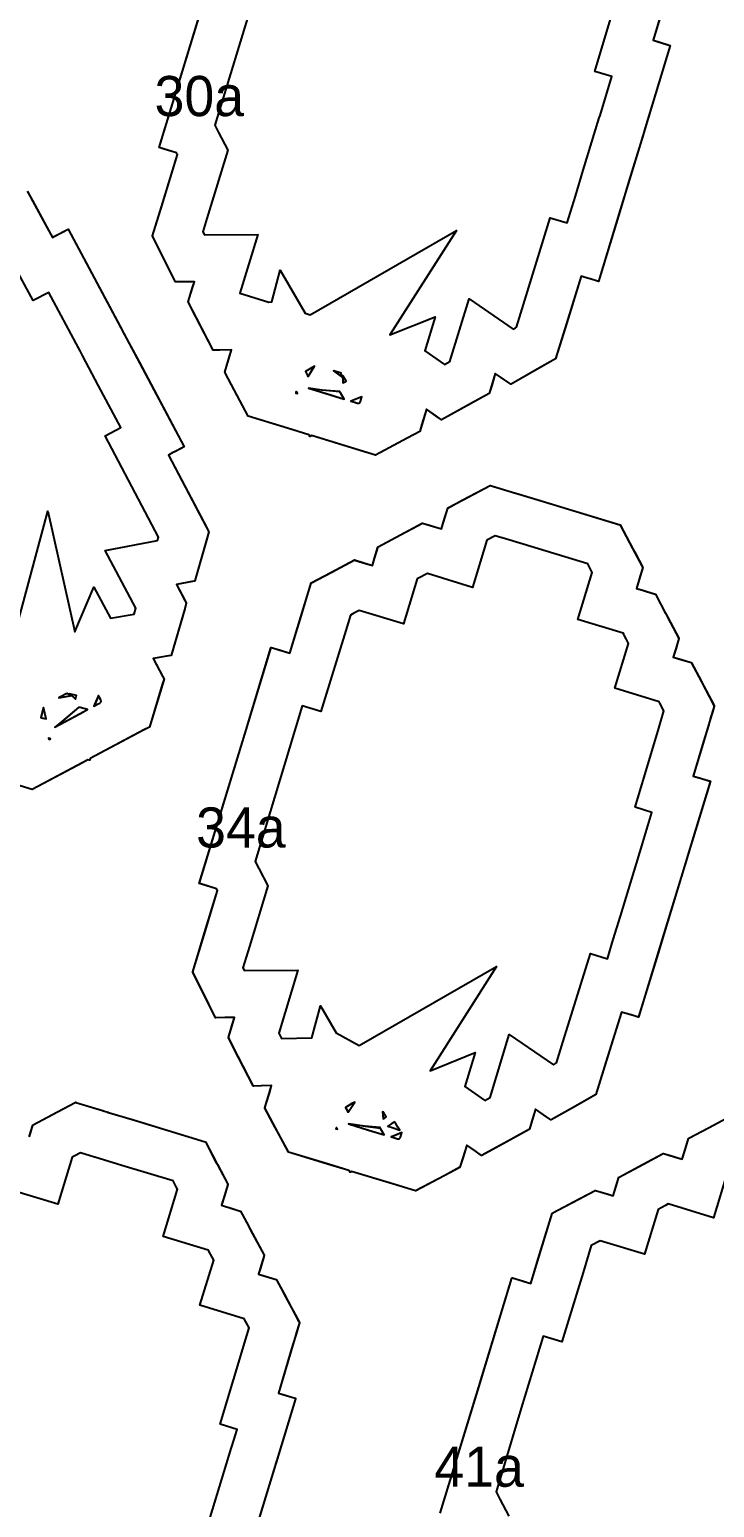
# Model space of a CAD drawing. Header units: millimetres. Extents: x 0 to 500, y 0 to 700.
# Drawn here: x 268.6 to 371, y 319.9 to 540.8 of the extents above; entities that cross this region are included whole.
import ezdxf
from ezdxf.enums import TextEntityAlignment as Align

# ---------------------------------------------------------------- set-up
doc = ezdxf.new("R2010")
doc.units = ezdxf.units.MM
doc.layers.add('CORTE', color=1, linetype='Continuous')
doc.layers.add('GRABADO', color=5, linetype='Continuous')

msp = doc.modelspace()

# ---------------------------------------------------------------- linework, layer by layer
at = {"layer": 'CORTE'}
for points in [[(363, 543.2), (361.82, 539.24), (362.51, 539.04), (364.38, 538.46), (360.48, 525.66), (360.36, 525.26), (358.19, 518.16), (356.97, 514.17), (353.63, 503.19), (352.38, 503.57), (352.37, 503.58), (351.67, 503.79), (351.07, 503.97), (348.62, 496.09), (347.24, 491.62), (344.84, 490.26), (340.58, 487.86), (340.54, 487.86), (339.67, 488.45), (338.23, 489.44), (337.66, 487.57), (337.32, 486.44), (335.11, 485.23), (330.18, 482.51), (329.44, 483.04), (327.95, 484.09), (327.26, 481.84), (326.93, 480.76), (325.15, 479.8), (320.32, 477.23), (317.72, 478.02), (310.75, 480.15), (310.74, 480.14), (310.51, 480.01), (310.44, 480.13), (310.36, 480.27), (307.96, 481), (301.31, 483.03), (298.74, 487.85), (297.79, 489.64), (298.56, 492.16), (298.8, 492.97), (296.98, 492.93), (296.07, 492.91), (293.49, 497.91), (292.34, 500.15), (292.99, 502.3), (293.25, 503.14), (291.51, 503.13), (290.43, 503.12), (288.23, 507.52), (287, 509.96), (287, 509.99), (288.33, 514.37), (290.71, 522.16), (290.65, 522.27), (290.62, 522.33), (290.58, 522.41), (288.75, 522.97), (287.98, 523.2), (295.75, 548.7)], [(302.25, 546.02), (296.32, 526.56), (296.88, 525.45), (298.23, 522.82), (295.12, 512.62), (294.51, 510.61), (294.57, 510.49), (294.74, 510.16), (302.73, 510.22), (300.05, 501.43), (304.4, 500.11), (304.81, 500.12), (306.09, 504.89), (309.79, 498.46), (310.58, 498.22), (332.41, 510.79), (322.48, 495.19), (329.24, 497.91), (327.69, 492.84), (330.64, 490.76), (330.64, 490.76), (331.45, 491.2), (334.32, 500.6), (340.91, 496.08), (341.24, 496.27), (341.37, 496.35), (342.03, 498.46), (346.45, 512.7), (348.97, 511.93), (350.19, 515.93), (351.38, 519.83), (353.76, 527.64), (353.88, 528.02), (355.64, 533.81), (353.12, 534.58), (356.36, 545.44)], [(268.32, 516.62), (269.12, 515.15), (271.26, 511.19), (272.03, 509.77), (272.24, 509.89), (274.39, 511.03), (282.26, 496.25), (282.5, 495.79), (282.52, 495.76), (284.98, 491.15), (291.73, 478.49), (290.3, 477.73), (290.29, 477.72), (290.07, 477.61), (289.36, 477.23), (294.64, 467.2), (295.39, 465.78), (295.14, 464.86), (293.34, 458.42), (293.31, 458.39), (292.95, 458.32), (290.57, 457.87), (291.84, 455.48), (292.04, 455.11), (291.8, 454.27), (289.77, 447.28), (289.44, 447.23), (287.08, 446.82), (288.53, 444.1), (288.72, 443.75), (288.51, 443.07), (286.53, 436.58), (285.7, 436.14), (277.7, 431.87), (277.63, 431.6), (277.63, 431.6), (277.53, 431.63), (277.34, 431.68), (276.61, 431.29), (268.99, 427.23), (262.5, 429.21)], [(265, 445.27), (271.35, 468.86), (275.36, 450.81), (278.21, 457.51), (280.71, 452.83), (284.27, 453.44), (284.27, 453.44), (284.52, 454.33), (279.91, 462.99), (287.76, 464.47), (287.9, 464.98), (279.93, 480.13), (282.26, 481.37), (278.94, 487.61), (276.53, 492.12), (276.16, 492.81), (275.93, 493.25), (271.5, 501.56), (269.18, 500.32), (264.98, 508.08)], [(268.57, 375.3), (269.11, 377.05), (269.11, 377.06), (269.11, 377.07), (269.12, 377.07), (269.13, 377.08), (269.14, 377.09), (269.14, 377.09), (269.14, 377.1), (271.96, 378.6), (275.45, 380.46), (275.46, 380.46), (275.47, 380.47), (275.48, 380.47), (275.5, 380.47), (275.51, 380.47), (275.51, 380.46), (279.54, 379.24), (279.58, 379.22), (280.19, 379.04), (280.24, 379.02), (284.13, 377.84), (294.84, 374.57), (294.85, 374.57), (294.86, 374.57), (294.86, 374.56), (294.87, 374.56), (294.88, 374.55), (294.88, 374.55), (294.89, 374.54), (296.49, 371.54), (296.75, 371.04), (298.25, 368.23), (298.25, 368.22), (298.26, 368.21), (298.26, 368.2), (298.26, 368.19), (298.26, 368.18), (298.26, 368.18), (298.26, 368.17), (297.76, 366.55), (297.31, 365.08), (298.06, 364.85), (298.44, 364.73), (300.11, 364.22), (300.12, 364.22), (300.13, 364.22), (300.13, 364.21), (300.14, 364.21), (300.15, 364.2), (300.15, 364.2), (300.16, 364.19), (300.16, 364.19), (301.38, 361.9), (301.4, 361.85), (301.66, 361.38), (303.67, 357.61), (303.67, 357.6), (303.67, 357.59), (303.67, 357.58), (303.67, 357.58), (303.68, 357.57), (303.67, 357.56), (303.67, 357.56), (303.67, 357.55), (303.11, 355.7), (302.83, 354.79), (303.7, 354.52), (305.49, 353.98), (305.49, 353.98), (305.5, 353.97), (305.51, 353.97), (305.51, 353.97), (305.52, 353.96), (305.52, 353.95), (305.53, 353.95), (305.53, 353.94), (306.65, 351.85), (306.66, 351.83), (308.88, 347.65), (308.94, 347.55), (308.94, 347.54), (308.94, 347.53), (308.95, 347.52), (308.95, 347.52), (308.95, 347.51), (308.95, 347.5), (308.95, 347.5), (308.95, 347.49), (308.85, 347.18), (308.53, 346.1), (308.31, 345.37), (307.72, 343.38), (305.82, 337.01), (306.96, 336.66), (308.31, 336.25), (308.31, 336.25), (308.32, 336.25), (308.33, 336.24), (308.33, 336.24), (308.34, 336.23), (308.34, 336.23), (308.35, 336.22), (308.35, 336.22), (308.35, 336.21), (308.36, 336.2), (308.36, 336.19), (308.36, 336.19), (308.36, 336.18), (308.36, 336.17), (308.36, 336.17), (308.36, 336.16), (305.45, 326.64), (305.36, 326.34), (301.05, 312.17)], [(330, 319.03), (335.6, 337.41), (340.7, 354.17), (340.7, 354.17), (340.71, 354.18), (340.71, 354.19), (340.72, 354.19), (340.72, 354.2), (340.73, 354.2), (340.73, 354.21), (340.74, 354.21), (340.75, 354.21), (340.75, 354.22), (340.76, 354.22), (340.77, 354.22), (340.77, 354.22), (340.78, 354.22), (340.79, 354.22), (340.8, 354.22), (342.38, 353.73), (342.52, 353.69), (343.52, 353.39), (344.72, 357.33), (346.7, 363.85), (346.71, 363.86), (346.71, 363.86), (346.71, 363.87), (346.71, 363.87), (346.72, 363.88), (346.73, 363.89), (346.74, 363.89), (350.7, 366), (353.14, 367.3), (353.14, 367.3), (353.15, 367.31), (353.16, 367.31), (353.17, 367.31), (353.18, 367.31), (353.19, 367.31), (353.19, 367.31), (354.88, 366.79), (355.85, 366.5), (356.29, 367.94), (356.69, 369.26), (356.69, 369.26), (356.7, 369.27), (356.7, 369.28), (356.71, 369.29), (356.72, 369.3), (356.72, 369.3), (356.73, 369.3), (360.23, 371.17), (363.31, 372.81), (363.31, 372.81), (363.32, 372.81), (363.33, 372.82), (363.34, 372.82), (363.34, 372.82), (363.35, 372.82), (363.36, 372.82), (364.9, 372.35), (366.17, 371.96), (366.59, 373.35), (367.11, 375.05), (367.11, 375.06), (367.11, 375.07), (367.12, 375.07), (367.13, 375.08), (367.14, 375.09), (367.14, 375.09), (367.14, 375.1), (370.07, 376.65), (373.45, 378.46)], [(294.24, 313.83), (298.77, 328.71), (298.86, 329), (299.64, 331.57), (297.12, 332.34), (301.08, 345.62), (301.42, 346.76), (300.7, 348.12), (294.09, 350.13), (296.14, 356.85), (295.41, 358.21), (295.33, 358.36), (288.58, 360.42), (290.72, 367.47), (290.51, 367.86), (290.27, 368.32), (290.06, 368.71), (282.43, 371.04), (278.39, 372.27), (278.34, 372.28), (277.68, 372.49), (276.21, 372.93), (275.38, 372.49), (274.97, 372.26), (272.82, 365.22), (266.07, 367.28)], [(372.97, 370.26), (370.82, 363.22), (364.07, 365.28), (363.68, 365.07), (362.55, 364.46), (360.5, 357.76), (353.9, 359.77), (352.56, 359.06), (351.34, 355.04), (348.17, 344.65), (345.38, 345.5), (342.1, 334.74), (338.35, 322.26), (338.91, 321.16), (340.23, 318.59)]]:
    msp.add_lwpolyline(points, dxfattribs=at)
for points in [[(311.21, 490.51), (310.89, 490.33), (309.84, 489.72), (310.11, 489.25), (310.25, 489), (311.21, 490.51)], [(315.77, 488.19), (315.92, 488.28), (315.47, 489.05), (315.22, 489.18), (315.2, 489.5), (314.91, 489.58), (314.23, 489.79), (314.05, 489.85), (315.4, 488.82), (315.42, 488.46), (315.45, 488.01), (315.77, 488.19)], [(308.5, 486.68), (308.47, 486.73), (308.43, 486.6), (308.41, 486.51), (308.64, 486.44), (308.5, 486.68)], [(315.08, 486.56), (315.05, 486.6), (314.98, 486.72), (312.26, 486.95), (310.31, 487.23), (313.63, 486.22), (315.62, 485.61), (315.08, 486.56)], [(317.12, 485.49), (316.65, 485.3), (317.21, 485.13), (317.59, 485.01), (317.77, 485), (317.85, 485), (317.91, 485.03), (317.93, 485.04), (318.02, 485.19), (318.06, 485.26), (318.23, 485.81), (318.27, 485.95), (317.12, 485.49)], [(370.38, 437.85), (370.09, 436.85), (369.29, 434.16), (367.82, 429.24), (368.69, 428.98), (370.38, 428.46), (366.87, 416.94), (366.76, 416.59), (363.73, 406.66), (362.64, 403.07), (359.63, 393.19), (358.5, 393.54), (358.49, 393.54), (357.6, 393.81), (357.07, 393.97), (354.99, 387.27), (353.24, 381.62), (350.21, 379.91), (346.58, 377.86), (346.54, 377.86), (345.45, 378.61), (344.23, 379.44), (343.75, 377.86), (343.32, 376.44), (340.53, 374.91), (336.18, 372.51), (335.25, 373.17), (333.95, 374.09), (333.35, 372.11), (332.93, 370.76), (330.68, 369.55), (326.32, 367.23), (323.04, 368.23), (316.75, 370.15), (316.73, 370.14), (316.51, 370.01), (316.43, 370.15), (316.36, 370.27), (313.32, 371.2), (307.31, 373.03), (304.99, 377.39), (303.79, 379.64), (304.48, 381.92), (304.8, 382.97), (303.21, 382.94), (302.07, 382.91), (299.8, 387.32), (298.34, 390.15), (298.92, 392.05), (299.25, 393.14), (297.78, 393.13), (296.43, 393.12), (294.55, 396.87), (293, 399.96), (293, 399.99), (294.69, 405.53), (296.71, 412.16), (296.66, 412.25), (296.63, 412.3), (296.58, 412.41), (294.94, 412.91), (293.98, 413.2), (300.97, 436.14), (304.72, 448.47), (305.96, 448.1), (306.06, 448.07), (307.52, 447.62), (309.25, 453.31), (310.71, 458.11), (313.64, 459.67), (317.16, 461.55), (318.43, 461.16), (319.85, 460.73), (320.16, 461.77), (320.7, 463.52), (323.29, 464.91), (327.33, 467.06), (328.49, 466.71), (330.17, 466.19), (330.47, 467.2), (331.12, 469.32), (333.29, 470.47), (337.48, 472.71), (340.58, 471.76), (340.61, 471.75), (341.07, 471.61), (341.11, 471.6), (344.07, 470.7), (356.87, 466.8), (358.79, 463.2), (359.11, 462.6), (360.26, 460.43), (359.88, 459.17), (359.31, 457.31), (360.26, 457.02), (360.74, 456.88), (362.15, 456.45), (363.68, 453.56), (363.72, 453.5), (364.03, 452.91), (365.68, 449.81), (365.21, 448.28), (364.83, 447.02), (366.03, 446.66), (367.52, 446.2), (369.04, 443.34), (369.05, 443.32), (370.86, 439.92), (370.95, 439.75), (370.82, 439.31), (370.38, 437.85)], [(336.64, 380.76), (337, 380.95), (337.46, 381.21), (340.32, 390.6), (346.91, 386.09), (347.38, 386.35), (348.39, 389.63), (352.45, 402.7), (354.97, 401.93), (355.86, 404.83), (356.92, 408.32), (360.16, 418.96), (360.27, 419.3), (361.64, 423.81), (359.12, 424.58), (362.65, 436.41), (363.42, 438.98), (363.42, 439), (362.81, 440.15), (362.81, 440.15), (362.7, 440.35), (356.09, 442.37), (358.14, 449.08), (357.79, 449.74), (357.49, 450.31), (357.47, 450.34), (357.33, 450.6), (350.58, 452.66), (352.72, 459.7), (352.57, 459.98), (352.05, 460.95), (342.37, 463.9), (339.26, 464.85), (339.22, 464.86), (338.72, 465.01), (338.21, 465.16), (336.97, 464.5), (334.82, 457.46), (328.07, 459.52), (326.74, 458.81), (326.55, 458.71), (324.5, 452), (317.9, 454.01), (317.1, 453.58), (316.56, 453.29), (315.87, 451.02), (312.17, 438.89), (309.38, 439.74), (307.47, 433.46), (302.35, 416.49), (302.89, 415.43), (304.23, 412.82), (301.47, 403.78), (300.51, 400.6), (300.74, 400.16), (308.73, 400.22), (305.86, 390.83), (306.08, 390.41), (306.29, 390.01), (310.81, 390.12), (312.09, 394.89), (314.42, 390.85), (317.86, 388.96), (338.41, 400.79), (328.48, 385.19), (335.24, 387.91), (333.69, 382.84), (336.64, 380.76)], [(275.58, 441.19), (275.61, 441.27), (274.58, 441.55), (274.41, 441.48), (274.24, 441.63), (274.08, 441.54), (273.34, 441.15), (273.07, 441.01), (272.97, 440.95), (274.88, 441.27), (275.27, 440.93), (275.47, 440.76), (275.58, 441.19)], [(278.34, 439.93), (278.24, 439.68), (278.87, 440.02), (279.1, 440.15), (279.26, 440.29), (279.29, 440.32), (279.31, 440.4), (279.32, 440.4), (279.27, 440.61), (279.26, 440.66), (278.94, 441.26), (278.92, 441.29), (278.34, 439.93)], [(270.7, 439.52), (270.66, 439.39), (270.29, 437.99), (270.61, 437.91), (271.09, 437.78), (270.7, 439.52)], [(276.18, 439.48), (276.01, 439.52), (275.98, 439.53), (273.16, 437.15), (272.38, 436.56), (276.13, 438.56), (277.29, 439.18), (276.18, 439.48)], [(271.44, 434.91), (271.53, 434.75), (271.55, 434.71), (271.76, 434.83), (271.44, 434.91)], [(317.21, 380.51), (316.81, 380.28), (315.84, 379.72), (316.15, 379.18), (316.25, 379), (317.21, 380.51)], [(321.74, 378.17), (321.92, 378.28), (321.51, 378.99), (321.38, 379.06), (321.42, 378.54), (321.45, 378.01), (321.74, 378.17)], [(314.52, 376.65), (314.47, 376.73), (314.44, 376.62), (314.41, 376.51), (314.64, 376.44), (314.64, 376.44), (314.52, 376.65)], [(321.12, 376.48), (321.06, 376.59), (321, 376.7), (318.66, 376.89), (316.31, 377.23), (319.33, 376.31), (321.62, 375.61), (321.12, 376.48)], [(323.21, 375.52), (322.65, 375.3), (323.15, 375.14), (323.59, 375.01), (323.76, 375), (323.85, 375), (323.9, 375.03), (323.93, 375.04), (324.01, 375.18), (324.06, 375.26), (324.22, 375.77), (324.27, 375.95), (323.21, 375.52)]]:
    msp.add_lwpolyline(points, close=True, dxfattribs=at)
at = {"layer": 'GRABADO'}
for points in [[(363.07, 543.44), (361.82, 539.24), (362.55, 539.02), (364.38, 538.46), (360.57, 525.98), (360.46, 525.6), (358.08, 517.79), (356.89, 513.89), (353.63, 503.19), (352.41, 503.57), (352.4, 503.57), (351.65, 503.8), (351.07, 503.97), (348.72, 496.38), (347.24, 491.62), (344.68, 490.18), (340.58, 487.86), (340.54, 487.86), (339.61, 488.49), (338.23, 489.44), (337.69, 487.64), (337.32, 486.44), (334.97, 485.15), (330.18, 482.51), (329.39, 483.07), (327.95, 484.09), (327.29, 481.9), (326.93, 480.76), (325.03, 479.74), (320.32, 477.23), (317.55, 478.08), (310.75, 480.15), (310.74, 480.14), (310.51, 480.01), (310.44, 480.14), (310.36, 480.27), (307.8, 481.05), (301.31, 483.03), (298.8, 487.73), (297.79, 489.64), (298.54, 492.1), (298.8, 492.97), (297.04, 492.93), (296.07, 492.91), (293.57, 497.76), (292.34, 500.15), (292.97, 502.23), (293.25, 503.14), (291.58, 503.13), (290.43, 503.12), (288.31, 507.36), (287, 509.96), (287, 509.99), (288.42, 514.66), (290.71, 522.16), (290.65, 522.27), (290.62, 522.32), (290.58, 522.41), (288.8, 522.95), (287.98, 523.2), (295.55, 548.06)], [(268.28, 516.69), (269.05, 515.27), (271.14, 511.41), (272.03, 509.77), (272.28, 509.91), (274.39, 511.03), (282.1, 496.54), (282.34, 496.1), (282.71, 495.42), (285.11, 490.9), (291.73, 478.49), (290.33, 477.74), (290.32, 477.74), (290.05, 477.6), (289.36, 477.23), (294.5, 467.47), (295.39, 465.78), (295.09, 464.69), (293.34, 458.42), (293.31, 458.39), (292.88, 458.31), (290.57, 457.87), (291.81, 455.55), (292.04, 455.11), (291.75, 454.11), (289.77, 447.28), (289.38, 447.22), (287.08, 446.82), (288.49, 444.16), (288.72, 443.75), (288.47, 442.94), (286.53, 436.58), (285.55, 436.05), (277.7, 431.87), (277.63, 431.6), (277.53, 431.63), (277.34, 431.68), (276.46, 431.21), (268.99, 427.23), (262.63, 429.17)], [(268.59, 375.35), (269.11, 377.05), (269.11, 377.06), (269.11, 377.07), (269.12, 377.07), (269.13, 377.08), (269.14, 377.09), (269.14, 377.09), (269.14, 377.1), (272.07, 378.65), (275.45, 380.46), (275.46, 380.46), (275.47, 380.47), (275.48, 380.47), (275.5, 380.47), (275.51, 380.47), (275.51, 380.46), (279.7, 379.19), (279.74, 379.17), (280.38, 378.98), (280.43, 378.97), (284.47, 377.73), (294.84, 374.57), (294.85, 374.57), (294.86, 374.57), (294.86, 374.56), (294.87, 374.56), (294.88, 374.55), (294.88, 374.55), (294.89, 374.54), (296.43, 371.63), (296.69, 371.15), (298.25, 368.23), (298.25, 368.22), (298.26, 368.21), (298.26, 368.2), (298.26, 368.19), (298.26, 368.18), (298.26, 368.18), (298.26, 368.17), (297.74, 366.48), (297.31, 365.08), (298.03, 364.86), (298.39, 364.75), (300.11, 364.22), (300.12, 364.22), (300.13, 364.22), (300.13, 364.21), (300.14, 364.21), (300.15, 364.2), (300.15, 364.2), (300.16, 364.19), (300.16, 364.19), (301.33, 362), (301.35, 361.95), (301.59, 361.5), (303.67, 357.61), (303.67, 357.6), (303.67, 357.59), (303.67, 357.58), (303.67, 357.58), (303.68, 357.57), (303.67, 357.56), (303.67, 357.56), (303.67, 357.55), (303.09, 355.64), (302.83, 354.79), (303.64, 354.54), (305.49, 353.98), (305.49, 353.98), (305.5, 353.97), (305.51, 353.97), (305.51, 353.97), (305.52, 353.96), (305.52, 353.95), (305.53, 353.95), (305.53, 353.94), (306.58, 351.97), (306.59, 351.95), (308.89, 347.64), (308.94, 347.55), (308.94, 347.54), (308.94, 347.54), (308.94, 347.54), (308.94, 347.53), (308.95, 347.53), (308.95, 347.52), (308.95, 347.52), (308.95, 347.52), (308.95, 347.51), (308.95, 347.51), (308.95, 347.51), (308.95, 347.51), (308.95, 347.5), (308.95, 347.5), (308.95, 347.5), (308.95, 347.5), (308.95, 347.5), (308.95, 347.49), (308.94, 347.49), (308.86, 347.2), (308.55, 346.18), (308.35, 345.49), (307.79, 343.62), (305.82, 337.01), (307.01, 336.65), (308.31, 336.25), (308.31, 336.25), (308.32, 336.25), (308.33, 336.24), (308.33, 336.24), (308.34, 336.23), (308.34, 336.23), (308.35, 336.22), (308.35, 336.22), (308.35, 336.21), (308.36, 336.2), (308.36, 336.19), (308.36, 336.19), (308.36, 336.18), (308.36, 336.17), (308.36, 336.17), (308.36, 336.16), (305.55, 326.96), (305.47, 326.67), (300.93, 311.79)], [(330, 319.03), (335.4, 336.77), (340.7, 354.17), (340.7, 354.17), (340.71, 354.18), (340.71, 354.19), (340.72, 354.19), (340.72, 354.2), (340.73, 354.2), (340.73, 354.21), (340.74, 354.21), (340.75, 354.21), (340.75, 354.22), (340.76, 354.22), (340.77, 354.22), (340.77, 354.22), (340.78, 354.22), (340.79, 354.22), (340.8, 354.22), (342.44, 353.71), (342.59, 353.67), (343.52, 353.39), (344.64, 357.08), (346.7, 363.85), (346.7, 363.85), (346.71, 363.86), (346.71, 363.86), (346.71, 363.87), (346.71, 363.87), (346.72, 363.88), (346.73, 363.89), (346.74, 363.89), (350.85, 366.08), (353.14, 367.3), (353.14, 367.3), (353.15, 367.31), (353.16, 367.31), (353.17, 367.31), (353.18, 367.31), (353.19, 367.31), (353.19, 367.31), (354.95, 366.77), (355.85, 366.5), (356.3, 367.99), (356.69, 369.26), (356.69, 369.26), (356.7, 369.27), (356.7, 369.28), (356.71, 369.29), (356.72, 369.3), (356.72, 369.3), (356.73, 369.3), (360.37, 371.24), (363.31, 372.81), (363.31, 372.81), (363.32, 372.81), (363.33, 372.82), (363.34, 372.82), (363.34, 372.82), (363.35, 372.82), (363.36, 372.82), (364.95, 372.33), (366.17, 371.96), (366.61, 373.41), (367.11, 375.05), (367.11, 375.06), (367.11, 375.07), (367.12, 375.07), (367.13, 375.08), (367.14, 375.09), (367.14, 375.09), (367.14, 375.1), (370.18, 376.71), (373.45, 378.46)]]:
    msp.add_lwpolyline(points, dxfattribs=at)
for points in [[(310.87, 490.31), (309.84, 489.72), (310.12, 489.23), (310.25, 489), (311.21, 490.51), (310.87, 490.31)], [(315.92, 488.28), (315.48, 489.04), (315.22, 489.17), (315.2, 489.5), (314.9, 489.59), (314.23, 489.79), (314.07, 489.84), (315.4, 488.82), (315.42, 488.48), (315.45, 488.01), (315.76, 488.19), (315.92, 488.28)], [(308.47, 486.73), (308.44, 486.6), (308.41, 486.51), (308.64, 486.44), (308.5, 486.67), (308.47, 486.73)], [(315.05, 486.6), (314.99, 486.71), (312.36, 486.93), (310.31, 487.23), (313.56, 486.24), (315.62, 485.61), (315.09, 486.54), (315.05, 486.6)], [(316.65, 485.3), (317.19, 485.13), (317.59, 485.01), (317.77, 485), (317.85, 485), (317.91, 485.03), (317.93, 485.04), (318.02, 485.18), (318.06, 485.26), (318.23, 485.8), (318.27, 485.95), (317.15, 485.49), (316.65, 485.3)], [(310.7, 458.08), (310.71, 458.09), (310.71, 458.1), (310.71, 458.1), (310.71, 458.11), (310.72, 458.11), (310.73, 458.12), (310.74, 458.13), (313.79, 459.75), (317.14, 461.54), (317.14, 461.54), (317.15, 461.54), (317.16, 461.54), (317.17, 461.54), (317.18, 461.54), (317.19, 461.54), (317.19, 461.54), (318.49, 461.14), (319.85, 460.73), (320.18, 461.82), (320.69, 463.49), (320.69, 463.5), (320.7, 463.51), (320.7, 463.51), (320.71, 463.52), (320.72, 463.53), (320.72, 463.53), (320.73, 463.54), (323.43, 464.98), (327.31, 467.04), (327.31, 467.05), (327.32, 467.05), (327.33, 467.05), (327.34, 467.05), (327.34, 467.05), (327.35, 467.05), (327.36, 467.05), (328.54, 466.69), (330.17, 466.19), (330.49, 467.25), (331.11, 469.29), (331.11, 469.29), (331.11, 469.3), (331.12, 469.31), (331.13, 469.32), (331.14, 469.33), (331.14, 469.33), (331.14, 469.33), (333.4, 470.53), (337.45, 472.69), (337.46, 472.7), (337.47, 472.7), (337.48, 472.7), (337.5, 472.7), (337.51, 472.7), (337.51, 472.7), (340.74, 471.71), (340.77, 471.71), (341.26, 471.56), (341.3, 471.54), (344.41, 470.59), (356.84, 466.81), (356.85, 466.81), (356.86, 466.8), (356.86, 466.8), (356.87, 466.79), (356.88, 466.79), (356.88, 466.78), (356.89, 466.78), (358.74, 463.29), (359.05, 462.71), (360.25, 460.46), (360.25, 460.46), (360.26, 460.45), (360.26, 460.44), (360.26, 460.43), (360.26, 460.42), (360.26, 460.41), (360.26, 460.41), (359.86, 459.11), (359.31, 457.31), (360.23, 457.03), (360.69, 456.89), (362.11, 456.46), (362.12, 456.46), (362.13, 456.45), (362.13, 456.45), (362.14, 456.45), (362.15, 456.44), (362.15, 456.43), (362.16, 456.43), (362.16, 456.42), (363.63, 453.66), (363.66, 453.6), (363.97, 453.03), (365.67, 449.84), (365.67, 449.84), (365.67, 449.83), (365.67, 449.82), (365.67, 449.81), (365.68, 449.81), (365.67, 449.8), (365.67, 449.79), (365.67, 449.79), (365.2, 448.22), (364.83, 447.02), (365.97, 446.68), (367.49, 446.21), (367.49, 446.21), (367.5, 446.21), (367.51, 446.2), (367.51, 446.2), (367.52, 446.2), (367.52, 446.19), (367.53, 446.18), (367.53, 446.18), (368.98, 443.47), (368.99, 443.44), (370.87, 439.91), (370.94, 439.78), (370.94, 439.78), (370.94, 439.78), (370.94, 439.77), (370.94, 439.77), (370.95, 439.76), (370.95, 439.76), (370.95, 439.76), (370.95, 439.75), (370.95, 439.75), (370.95, 439.75), (370.95, 439.75), (370.95, 439.75), (370.95, 439.74), (370.95, 439.74), (370.95, 439.74), (370.95, 439.74), (370.95, 439.74), (370.95, 439.73), (370.94, 439.72), (370.83, 439.33), (370.41, 437.93), (370.13, 436.98), (369.36, 434.41), (367.82, 429.24), (368.73, 428.97), (370.31, 428.49), (370.31, 428.48), (370.32, 428.48), (370.33, 428.48), (370.33, 428.47), (370.34, 428.47), (370.34, 428.46), (370.35, 428.46), (370.35, 428.45), (370.35, 428.44), (370.36, 428.44), (370.36, 428.43), (370.36, 428.42), (370.36, 428.41), (370.36, 428.41), (370.36, 428.4), (370.36, 428.4), (366.96, 417.26), (366.86, 416.92), (363.62, 406.28), (362.55, 402.79), (359.65, 393.26), (359.65, 393.26), (359.65, 393.26), (359.64, 393.25), (359.64, 393.24), (359.63, 393.23), (359.63, 393.23), (359.62, 393.23), (359.62, 393.22), (359.61, 393.22), (359.6, 393.22), (359.59, 393.21), (359.59, 393.21), (359.58, 393.21), (359.57, 393.21), (359.56, 393.21), (359.56, 393.22), (358.53, 393.53), (358.52, 393.53), (357.58, 393.82), (357.07, 393.97), (355.08, 387.56), (353.24, 381.65), (353.24, 381.64), (353.24, 381.63), (353.24, 381.63), (353.23, 381.62), (353.23, 381.62), (353.22, 381.61), (353.22, 381.61), (353.21, 381.6), (350.06, 379.82), (346.6, 377.87), (346.59, 377.86), (346.59, 377.86), (346.58, 377.86), (346.57, 377.86), (346.56, 377.86), (346.55, 377.86), (346.55, 377.86), (346.54, 377.86), (346.53, 377.86), (346.53, 377.87), (346.52, 377.87), (345.39, 378.65), (344.23, 379.44), (343.77, 377.93), (343.33, 376.47), (343.33, 376.47), (343.32, 376.46), (343.32, 376.45), (343.32, 376.45), (343.31, 376.44), (343.31, 376.44), (343.3, 376.43), (343.29, 376.43), (340.39, 374.83), (336.22, 372.54), (336.22, 372.53), (336.21, 372.53), (336.2, 372.53), (336.19, 372.53), (336.19, 372.53), (336.18, 372.53), (336.17, 372.53), (336.16, 372.53), (336.16, 372.53), (336.15, 372.54), (336.14, 372.54), (335.21, 373.2), (333.95, 374.09), (333.37, 372.18), (332.94, 370.79), (332.94, 370.78), (332.94, 370.77), (332.93, 370.76), (332.93, 370.76), (332.93, 370.75), (332.92, 370.75), (332.91, 370.74), (332.91, 370.74), (330.57, 369.49), (326.35, 367.25), (326.34, 367.24), (326.34, 367.24), (326.33, 367.24), (326.32, 367.24), (326.32, 367.24), (326.31, 367.24), (326.3, 367.24), (326.29, 367.24), (322.87, 368.28), (316.75, 370.15), (316.72, 370.13), (316.57, 370.05), (316.57, 370.04), (316.56, 370.04), (316.55, 370.04), (316.55, 370.04), (316.54, 370.04), (316.53, 370.04), (316.52, 370.04), (316.52, 370.04), (316.51, 370.04), (316.5, 370.05), (316.5, 370.05), (316.49, 370.05), (316.49, 370.06), (316.48, 370.06), (316.48, 370.07), (316.47, 370.07), (316.43, 370.15), (316.36, 370.27), (313.16, 371.24), (307.34, 373.02), (307.33, 373.02), (307.33, 373.02), (307.32, 373.03), (307.31, 373.03), (307.31, 373.04), (307.3, 373.04), (307.3, 373.05), (307.3, 373.05), (305.05, 377.27), (303.8, 379.61), (303.8, 379.62), (303.8, 379.63), (303.79, 379.63), (303.79, 379.64), (303.79, 379.65), (303.79, 379.66), (303.8, 379.67), (304.46, 381.86), (304.8, 382.97), (303.27, 382.94), (302.12, 382.91), (302.11, 382.91), (302.11, 382.91), (302.1, 382.91), (302.09, 382.91), (302.08, 382.92), (302.08, 382.92), (302.07, 382.93), (302.07, 382.93), (302.06, 382.94), (302.05, 382.95), (299.87, 387.18), (298.35, 390.13), (298.35, 390.13), (298.35, 390.14), (298.34, 390.15), (298.34, 390.16), (298.35, 390.17), (298.9, 391.98), (299.25, 393.14), (297.85, 393.13), (296.48, 393.12), (296.47, 393.12), (296.47, 393.12), (296.46, 393.13), (296.45, 393.13), (296.44, 393.13), (296.44, 393.14), (296.43, 393.14), (296.43, 393.15), (296.42, 393.15), (296.42, 393.16), (296.41, 393.16), (294.63, 396.71), (293.01, 399.95), (293, 399.96), (293, 399.98), (293, 399.99), (293, 400), (293, 400), (294.77, 405.81), (296.71, 412.16), (296.66, 412.25), (296.64, 412.29), (296.58, 412.41), (294.99, 412.89), (294.05, 413.18), (294.04, 413.18), (294.03, 413.19), (294.03, 413.19), (294.02, 413.19), (294.02, 413.2), (294.01, 413.21), (294.01, 413.21), (294, 413.22), (294, 413.22), (294, 413.24), (293.99, 413.25), (293.99, 413.26), (294, 413.27), (300.77, 435.49), (304.7, 448.4), (304.7, 448.41), (304.71, 448.42), (304.71, 448.42), (304.72, 448.42), (304.72, 448.43), (304.73, 448.44), (304.73, 448.44), (304.74, 448.45), (304.75, 448.45), (304.75, 448.45), (304.76, 448.45), (304.77, 448.45), (304.77, 448.45), (304.78, 448.45), (304.79, 448.45), (304.8, 448.45), (306.02, 448.08), (306.13, 448.05), (307.52, 447.62), (309.17, 453.06), (310.7, 458.08)], [(274.07, 441.54), (273.34, 441.15), (273.05, 441), (272.99, 440.96), (274.69, 441.24), (274.24, 441.63), (274.07, 441.54)], [(275.61, 441.27), (274.59, 441.55), (274.57, 441.54), (275.26, 440.94), (275.47, 440.76), (275.58, 441.18), (275.61, 441.27)], [(278.24, 439.68), (278.86, 440.02), (279.1, 440.15), (279.26, 440.29), (279.29, 440.32), (279.31, 440.4), (279.32, 440.4), (279.27, 440.6), (279.26, 440.66), (278.94, 441.25), (278.92, 441.29), (278.35, 439.95), (278.24, 439.68)], [(270.66, 439.37), (270.29, 437.99), (270.63, 437.9), (271.09, 437.78), (270.7, 439.52), (270.66, 439.37)], [(276.03, 439.52), (275.98, 439.53), (273.24, 437.21), (272.38, 436.56), (276.06, 438.53), (277.29, 439.18), (276.18, 439.48), (276.03, 439.52)], [(271.53, 434.75), (271.55, 434.71), (271.76, 434.83), (271.44, 434.91), (271.53, 434.75)], [(316.79, 380.27), (315.84, 379.72), (316.16, 379.16), (316.25, 379), (317.21, 380.51), (316.79, 380.27)], [(321.92, 378.28), (321.51, 378.98), (321.38, 379.05), (321.42, 378.56), (321.45, 378.01), (321.73, 378.17), (321.92, 378.28)], [(314.47, 376.73), (314.44, 376.62), (314.41, 376.51), (314.63, 376.44), (314.64, 376.44), (314.52, 376.64), (314.47, 376.73)], [(316.31, 377.23), (319.26, 376.33), (321.62, 375.61), (321.13, 376.46), (321.09, 376.54), (318.76, 376.88), (316.31, 377.23)], [(323.23, 377.54), (322.78, 377.28), (322.14, 376.91), (322.8, 376.69), (323.95, 376.29), (323.68, 376.76), (323.23, 377.54)], [(322.65, 375.3), (323.14, 375.15), (323.59, 375.01), (323.76, 375), (323.85, 375), (323.9, 375.03), (323.93, 375.04), (324.01, 375.17), (324.06, 375.26), (324.22, 375.76), (324.27, 375.95), (323.24, 375.53), (322.65, 375.3)]]:
    msp.add_lwpolyline(points, close=True, dxfattribs=at)

# ---------------------------------------------------------------- texts
for s, p in [('30a', (293.99, 530.91)), ('34a', (300.2, 421.56)), ('41a', (335.8, 326))]:
    msp.add_text(s, height=6, dxfattribs=at).set_placement(p, align=Align.MIDDLE_CENTER)

doc.saveas('drawing.dxf')
